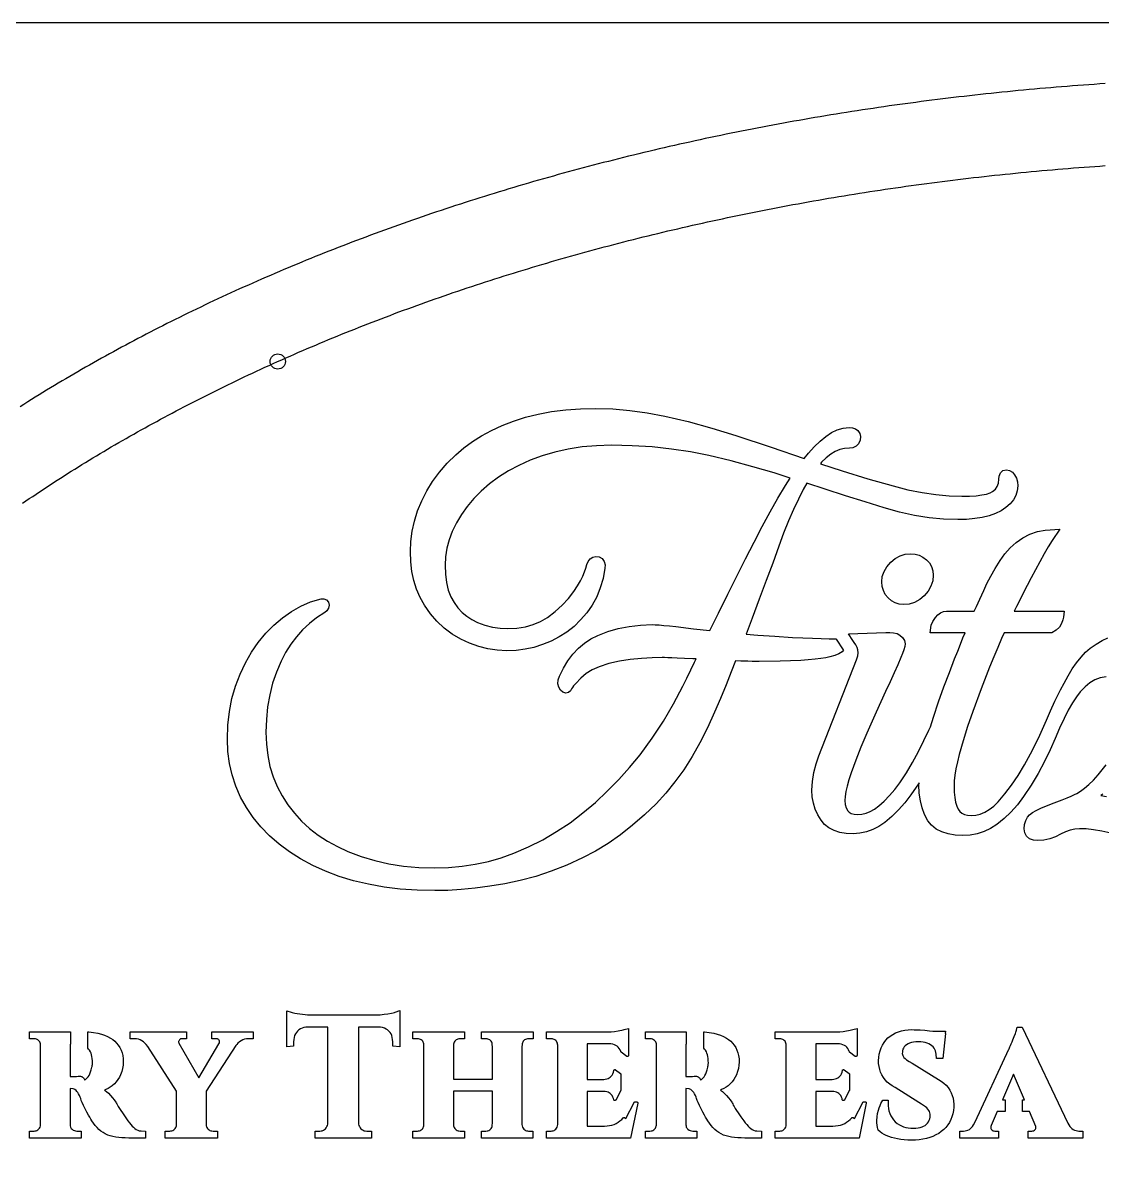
# Model space of a CAD drawing. Header units: inches. Extents: x 0 to 18, y 0 to 10.
# Drawn here: x 3.16 to 8.11, y 4.77 to 10 of the extents above; entities that cross this region are included whole.
import ezdxf

# ---------------------------------------------------------------- set-up
doc = ezdxf.new("R2010")
doc.units = ezdxf.units.IN
doc.header["$MEASUREMENT"] = 0
for name, color, linetype in [('CUT_INSIDE', 1, 'Continuous'), ('CUT_OUTSIDE', 5, 'Continuous'), ('ENGRAVE_BORDER', 3, 'Continuous'), ('REFERENCE_SHEET', 8, 'Continuous')]:
    doc.layers.add(name, color=color, linetype=linetype)

msp = doc.modelspace()

# ---------------------------------------------------------------- linework, layer by layer
at = {"layer": 'CUT_INSIDE'}
for points in [[(4.3373, 6.2364), (4.2937, 6.2744), (4.2541, 6.3152), (4.2185, 6.3588), (4.1873, 6.4047), (4.1608, 6.4525), (4.1391, 6.5021), (4.1222, 6.5534), (4.1102, 6.6066), (4.1029, 6.6614), (4.1005, 6.7179), (4.1028, 6.782), (4.1098, 6.8438), (4.1214, 6.9034), (4.1377, 6.9608), (4.1586, 7.0158), (4.1833, 7.0678), (4.2111, 7.1163), (4.2421, 7.1612), (4.2762, 7.2027), (4.3133, 7.2405), (4.3529, 7.2742), (4.3942, 7.3031), (4.4371, 7.3271), (4.4818, 7.3462), (4.5294, 7.3609), (4.5425, 7.3611), (4.5553, 7.3564), (4.564, 7.3453), (4.5662, 7.3319), (4.5638, 7.3181), (4.5564, 7.3063), (4.5465, 7.2984), (4.5094, 7.2741), (4.476, 7.2478), (4.4452, 7.2188), (4.4168, 7.1871), (4.3909, 7.1525), (4.3674, 7.1151), (4.3464, 7.0749), (4.3253, 7.0252), (4.3079, 6.9737), (4.2944, 6.9204), (4.2848, 6.8651), (4.279, 6.808), (4.277, 6.749), (4.2791, 6.6945), (4.2853, 6.6425), (4.2955, 6.5928), (4.3098, 6.5453), (4.3282, 6.5002), (4.3507, 6.4572), (4.3772, 6.4164), (4.4074, 6.3779), (4.4407, 6.3421), (4.477, 6.3089), (4.5163, 6.2784), (4.5588, 6.2504), (4.6043, 6.2252), (4.653, 6.2025), (4.7129, 6.1797), (4.7753, 6.161), (4.8403, 6.1464), (4.9078, 6.136), (4.9779, 6.1298), (5.0505, 6.1277), (5.1135, 6.1295), (5.1754, 6.1351), (5.2362, 6.1445), (5.296, 6.1576), (5.3547, 6.1744), (5.4123, 6.1949), (5.48, 6.2239), (5.5455, 6.2568), (5.6089, 6.2938), (5.6702, 6.3347), (5.7294, 6.3796), (5.7864, 6.4278), (5.8411, 6.4787), (5.8935, 6.532), (5.9435, 6.588), (5.9912, 6.6465), (6.0471, 6.7222), (6.0983, 6.7996), (6.1448, 6.8788), (6.1869, 6.9599), (6.2048, 6.9978), (6.223, 7.0347), (6.2411, 7.0708), (6.2481, 7.0849), (6.2327, 7.0855), (6.1953, 7.0873), (6.1604, 7.089), (6.1373, 7.0901), (6.1184, 7.0909), (6.1035, 7.0914), (6.0929, 7.0915), (6.046, 7.0905), (5.9972, 7.0876), (5.9465, 7.0826), (5.8962, 7.0749), (5.8485, 7.0636), (5.8032, 7.0487), (5.7723, 7.0348), (5.7445, 7.0177), (5.7196, 6.9973), (5.6969, 6.9728), (5.6869, 6.9621), (5.6809, 6.9543), (5.6774, 6.9478), (5.6731, 6.9396), (5.664, 6.9315), (5.6513, 6.9285), (5.637, 6.9325), (5.6264, 6.9423), (5.6187, 6.9555), (5.6143, 6.9718), (5.6155, 6.9892), (5.6215, 7.0055), (5.6401, 7.0428), (5.6608, 7.0766), (5.6838, 7.1069), (5.7089, 7.1338), (5.7363, 7.1571), (5.7658, 7.177), (5.7973, 7.1931), (5.8431, 7.2109), (5.8909, 7.2246), (5.9407, 7.2344), (5.9926, 7.2403), (6.0463, 7.2422), (6.0605, 7.2418), (6.0783, 7.2407), (6.1, 7.2389), (6.1257, 7.2364), (6.1553, 7.2331), (6.2363, 7.2237), (6.3105, 7.215), (6.3502, 7.295), (6.3933, 7.3817), (6.4348, 7.4648), (6.4748, 7.5444), (6.5133, 7.6205), (6.5506, 7.6925), (6.5871, 7.7597), (6.6226, 7.8219), (6.6572, 7.8793), (6.6795, 7.9139), (6.6053, 7.9376), (6.5084, 7.9658), (6.4087, 7.9922), (6.3061, 8.0168), (6.2219, 8.0339), (6.1354, 8.0471), (6.0463, 8.0566), (5.9547, 8.0623), (5.8607, 8.0642), (5.7917, 8.0623), (5.7255, 8.0565), (5.662, 8.0468), (5.6013, 8.0333), (5.5432, 8.016), (5.4881, 7.9954), (5.4364, 7.9722), (5.3881, 7.9464), (5.3433, 7.9181), (5.3018, 7.8871), (5.2638, 7.8542), (5.2296, 7.8198), (5.1992, 7.7841), (5.1726, 7.7472), (5.1497, 7.7088), (5.1309, 7.6698), (5.1162, 7.631), (5.1058, 7.5923), (5.0996, 7.5537), (5.0975, 7.5151), (5.0992, 7.473), (5.1042, 7.4347), (5.1126, 7.4004), (5.1241, 7.37), (5.1388, 7.3432), (5.1563, 7.3195), (5.1758, 7.2985), (5.1973, 7.2804), (5.2208, 7.2651), (5.2464, 7.2526), (5.2806, 7.2402), (5.3152, 7.2313), (5.3503, 7.226), (5.3859, 7.2242), (5.4273, 7.2263), (5.466, 7.2325), (5.502, 7.2428), (5.5355, 7.2571), (5.5666, 7.2757), (5.6027, 7.3027), (5.6349, 7.3315), (5.6632, 7.3619), (5.6876, 7.3941), (5.7042, 7.4197), (5.718, 7.4433), (5.7288, 7.4648), (5.7368, 7.484), (5.7421, 7.5018), (5.747, 7.5177), (5.7535, 7.5318), (5.7622, 7.5434), (5.774, 7.5517), (5.7878, 7.5546), (5.8043, 7.5524), (5.8182, 7.5449), (5.8274, 7.5321), (5.8309, 7.5167), (5.8301, 7.5004), (5.8216, 7.4544), (5.8091, 7.4112), (5.7924, 7.3703), (5.7717, 7.3321), (5.7469, 7.2964), (5.7189, 7.2638), (5.6886, 7.2345), (5.6559, 7.2085), (5.6209, 7.1858), (5.5835, 7.1665), (5.5447, 7.1507), (5.5049, 7.1383), (5.4644, 7.1295), (5.423, 7.1242), (5.3807, 7.1225), (5.3372, 7.1246), (5.2942, 7.131), (5.2519, 7.1418), (5.2103, 7.1567), (5.1694, 7.176), (5.1302, 7.1993), (5.094, 7.2265), (5.0607, 7.2576), (5.0305, 7.2925), (5.0034, 7.3312), (4.9837, 7.3665), (4.9675, 7.4041), (4.955, 7.444), (4.9461, 7.4862), (4.9408, 7.5305), (4.939, 7.5772), (4.9411, 7.6239), (4.9473, 7.6705), (4.9577, 7.717), (4.9722, 7.7633), (4.9908, 7.8094), (5.0136, 7.8548), (5.0406, 7.8987), (5.0718, 7.941), (5.1072, 7.9818), (5.1467, 8.021), (5.1831, 8.0522), (5.2227, 8.0811), (5.2653, 8.1079), (5.311, 8.1325), (5.3597, 8.1549), (5.4115, 8.1753), (5.4665, 8.1929), (5.5247, 8.2074), (5.586, 8.2186), (5.6504, 8.2266), (5.7178, 8.2314), (5.7884, 8.2329), (5.8659, 8.2307), (5.9443, 8.2241), (6.0237, 8.2131), (6.1039, 8.1978), (6.2116, 8.1724), (6.32, 8.143), (6.4292, 8.1096), (6.5924, 8.0557), (6.7428, 8.0035), (6.7628, 8.028), (6.7895, 8.0575), (6.8158, 8.083), (6.8418, 8.1046), (6.8679, 8.1221), (6.8947, 8.1349), (6.9219, 8.1427), (6.9493, 8.1453), (6.9648, 8.144), (6.9787, 8.1396), (6.9896, 8.1313), (6.9985, 8.118), (7.0018, 8.1039), (6.999, 8.0876), (6.9912, 8.0712), (6.9807, 8.0598), (6.9661, 8.0531), (6.951, 8.0514), (6.9278, 8.0495), (6.9066, 8.0443), (6.8855, 8.0354), (6.8645, 8.0229), (6.8436, 8.0065), (6.8227, 7.9862), (6.8171, 7.9797), (6.9165, 7.9474), (7.0354, 7.9109), (7.1509, 7.8776), (7.218, 7.8606), (7.2829, 7.8474), (7.3457, 7.838), (7.4066, 7.8323), (7.4655, 7.8305), (7.5004, 7.8311), (7.5309, 7.8331), (7.5569, 7.8364), (7.5782, 7.8408), (7.5945, 7.8463), (7.606, 7.8523), (7.6189, 7.8633), (7.6278, 7.8759), (7.6332, 7.8903), (7.6352, 7.9089), (7.6365, 7.9234), (7.642, 7.9378), (7.6535, 7.9486), (7.6692, 7.9521), (7.6841, 7.9488), (7.6967, 7.9403), (7.707, 7.928), (7.7151, 7.9132), (7.7198, 7.8967), (7.7214, 7.8789), (7.7192, 7.8558), (7.7126, 7.834), (7.7016, 7.8138), (7.6864, 7.7955), (7.6675, 7.7791), (7.6448, 7.7644), (7.6189, 7.7517), (7.5901, 7.7415), (7.5586, 7.7336), (7.5243, 7.7281), (7.4872, 7.7247), (7.4473, 7.7236), (7.3818, 7.7258), (7.3153, 7.7322), (7.2478, 7.743), (7.1793, 7.758), (7.11, 7.7772), (7.022, 7.8044), (6.9316, 7.8331), (6.8386, 7.8632), (6.7556, 7.8906), (6.7391, 7.8616), (6.7163, 7.8176), (6.6937, 7.7695), (6.6712, 7.7174), (6.6488, 7.6614), (6.6264, 7.6013), (6.5987, 7.5246), (6.569, 7.4439), (6.5375, 7.3595), (6.5042, 7.2713), (6.4766, 7.1991), (6.5307, 7.1944), (6.6087, 7.1889), (6.6897, 7.1841), (6.7372, 7.1818), (6.781, 7.18), (6.8211, 7.1787), (6.8575, 7.178), (6.8892, 7.1777), (6.8897, 7.1764), (6.8922, 7.1711), (6.8952, 7.1661), (6.9154, 7.1358), (6.9214, 7.1267), (6.9228, 7.1247), (6.9166, 7.118), (6.9017, 7.109), (6.8832, 7.1014), (6.8605, 7.0946), (6.8419, 7.0905), (6.8193, 7.0868), (6.7927, 7.0837), (6.762, 7.081), (6.7271, 7.0787), (6.6335, 7.0748), (6.5366, 7.0735), (6.5214, 7.0736), (6.504, 7.0741), (6.4845, 7.0748), (6.4524, 7.0757), (6.4288, 7.076), (6.4092, 7.0265), (6.385, 6.9661), (6.3594, 6.9043), (6.3319, 6.8405), (6.2998, 6.7691), (6.2656, 6.7013), (6.2293, 6.6375), (6.1911, 6.5777), (6.1508, 6.5217), (6.1086, 6.4697), (6.0643, 6.4217), (6.0111, 6.3702), (5.9567, 6.3228), (5.9011, 6.2794), (5.8443, 6.24), (5.7863, 6.2047), (5.7271, 6.1734), (5.6557, 6.1407), (5.5845, 6.1125), (5.5135, 6.0887), (5.4426, 6.0694), (5.3721, 6.0546), (5.303, 6.0434), (5.2364, 6.0347), (5.1721, 6.0284), (5.1101, 6.0247), (5.0505, 6.0234), (4.9702, 6.0252), (4.8928, 6.0306), (4.8184, 6.0397), (4.7469, 6.0524), (4.6784, 6.0687), (4.6128, 6.0887), (4.5503, 6.1124), (4.4912, 6.1392), (4.436, 6.1688), (4.3847, 6.2012)], [(7.1089, 7.4861), (7.1218, 7.5079), (7.1395, 7.528), (7.1601, 7.545), (7.1823, 7.5573), (7.2059, 7.5649), (7.2305, 7.5674), (7.2508, 7.5657), (7.2698, 7.5605), (7.2874, 7.5519), (7.3033, 7.54), (7.3168, 7.5251), (7.3266, 7.5081), (7.3325, 7.4891), (7.3344, 7.4687), (7.3318, 7.4429), (7.324, 7.4185), (7.3112, 7.3957), (7.2935, 7.3748), (7.2724, 7.3571), (7.2491, 7.3443), (7.2239, 7.3365), (7.197, 7.334), (7.1776, 7.3359), (7.1593, 7.3418), (7.1425, 7.3515), (7.1274, 7.3648), (7.1148, 7.3807), (7.1057, 7.3983), (7.1002, 7.4174), (7.0984, 7.4379), (7.101, 7.4626)], [(4.5234, 4.9217), (4.5299, 4.9222), (4.5353, 4.9235), (4.5403, 4.9255), (4.5451, 4.9285), (4.5497, 4.9325), (4.5537, 4.9371), (4.5568, 4.942), (4.5591, 4.9471), (4.5605, 4.9527), (4.5612, 4.9589), (4.5612, 5.3981), (4.4703, 5.3981), (4.46, 5.3973), (4.4508, 5.3956), (4.4424, 5.393), (4.4348, 5.3895), (4.428, 5.385), (4.4218, 5.3796), (4.4164, 5.3734), (4.4121, 5.3666), (4.4086, 5.359), (4.4061, 5.3505), (4.4046, 5.3411), (4.404, 5.3304), (4.404, 5.3113), (4.3723, 5.3082), (4.3723, 5.4733), (4.3924, 5.4662), (4.3971, 5.4649), (4.4031, 5.4634), (4.4101, 5.462), (4.4207, 5.46), (4.4322, 5.4583), (4.4443, 5.4567), (4.4564, 5.4555), (4.4678, 5.4547), (4.4785, 5.4545), (4.7835, 5.4545), (4.8004, 5.455), (4.8182, 5.4567), (4.8359, 5.4592), (4.8524, 5.462), (4.8595, 5.4634), (4.8654, 5.4649), (4.8699, 5.4662), (4.8898, 5.4738), (4.8898, 5.3082), (4.8581, 5.3113), (4.8581, 5.3304), (4.8575, 5.3411), (4.856, 5.3505), (4.8535, 5.359), (4.8501, 5.3666), (4.8457, 5.3734), (4.8403, 5.3796), (4.8342, 5.385), (4.8273, 5.3894), (4.8196, 5.393), (4.8111, 5.3956), (4.8016, 5.3973), (4.791, 5.3981), (4.7009, 5.3981), (4.7009, 4.9589), (4.7016, 4.9527), (4.703, 4.9471), (4.7053, 4.942), (4.7084, 4.9371), (4.7124, 4.9325), (4.717, 4.9285), (4.7218, 4.9255), (4.7268, 4.9235), (4.7322, 4.9222), (4.7387, 4.9217), (4.7602, 4.9217), (4.7602, 4.89), (4.5019, 4.89), (4.5019, 4.9217)], [(5.5935, 4.9231), (5.5975, 4.9247), (5.6012, 4.9271), (5.6048, 4.9301), (5.6087, 4.9348), (5.6115, 4.9397), (5.6132, 4.9451), (5.6141, 4.9514), (5.6141, 5.3154), (5.6135, 5.3207), (5.6123, 5.3253), (5.6105, 5.3294), (5.6081, 5.3332), (5.605, 5.3367), (5.6014, 5.3397), (5.5976, 5.3419), (5.5936, 5.3435), (5.5893, 5.3445), (5.584, 5.3449), (5.5835, 5.3449), (5.5817, 5.3449), (5.579, 5.3449), (5.5765, 5.3449), (5.5749, 5.3449), (5.5624, 5.3449), (5.5624, 5.3766), (5.8448, 5.3766), (5.8595, 5.3771), (5.8745, 5.3784), (5.8901, 5.3807), (5.8991, 5.3823), (5.9069, 5.3838), (5.9134, 5.3852), (5.9185, 5.3865), (5.938, 5.3922), (5.938, 5.2682), (5.938, 5.2678), (5.9379, 5.2673), (5.9378, 5.2668), (5.9376, 5.2664), (5.9374, 5.2659), (5.9372, 5.2655), (5.9369, 5.2651), (5.9366, 5.2647), (5.9362, 5.2644), (5.9358, 5.2641), (5.9354, 5.2639), (5.935, 5.2637), (5.9345, 5.2635), (5.9341, 5.2634), (5.9336, 5.2633), (5.9331, 5.2632), (5.9326, 5.2632), (5.9322, 5.2633), (5.9317, 5.2634), (5.9312, 5.2636), (5.9308, 5.2637), (5.9304, 5.264), (5.93, 5.2642), (5.9043, 5.2836), (5.904, 5.2839), (5.9036, 5.2843), (5.9033, 5.2846), (5.9031, 5.285), (5.9028, 5.2854), (5.9027, 5.2859), (5.9025, 5.2863), (5.9024, 5.2869), (5.8995, 5.2938), (5.8958, 5.3), (5.8914, 5.3055), (5.8863, 5.3101), (5.8804, 5.314), (5.8737, 5.3171), (5.8661, 5.3195), (5.8575, 5.3211), (5.8477, 5.3218), (5.7491, 5.3218), (5.7491, 5.1584), (5.8245, 5.1584), (5.832, 5.159), (5.8386, 5.1604), (5.8445, 5.1624), (5.8498, 5.1651), (5.8545, 5.1685), (5.8589, 5.1726), (5.8634, 5.1785), (5.867, 5.1847), (5.8695, 5.1916), (5.871, 5.1991), (5.871, 5.1992), (5.8711, 5.1997), (5.8713, 5.2001), (5.8714, 5.2006), (5.8717, 5.201), (5.8719, 5.2015), (5.8722, 5.2018), (5.8726, 5.2022), (5.873, 5.2025), (5.8734, 5.2028), (5.8738, 5.203), (5.8743, 5.2032), (5.8748, 5.2034), (5.8752, 5.2035), (5.8757, 5.2035), (5.8762, 5.2035), (5.8767, 5.2034), (5.8772, 5.2033), (5.8777, 5.2032), (5.8781, 5.203), (5.8786, 5.2028), (5.879, 5.2025), (5.9013, 5.1856), (5.9017, 5.1853), (5.902, 5.1849), (5.9024, 5.1845), (5.9026, 5.1841), (5.9029, 5.1836), (5.903, 5.1832), (5.9032, 5.1827), (5.9033, 5.1821), (5.9033, 5.1816), (5.9033, 5.1099), (5.9033, 5.1094), (5.9032, 5.1089), (5.903, 5.1084), (5.9029, 5.1079), (5.9026, 5.1074), (5.9024, 5.1071), (5.9024, 5.1071), (5.9024, 5.1071), (5.88, 5.0641), (5.8798, 5.0636), (5.8795, 5.0632), (5.8791, 5.0629), (5.8788, 5.0625), (5.8784, 5.0622), (5.878, 5.062), (5.8775, 5.0618), (5.8771, 5.0616), (5.8766, 5.0615), (5.8761, 5.0614), (5.8756, 5.0614), (5.8751, 5.0614), (5.8746, 5.0615), (5.8742, 5.0616), (5.8737, 5.0617), (5.8732, 5.0619), (5.8728, 5.0622), (5.8724, 5.0625), (5.8721, 5.0628), (5.8717, 5.0632), (5.8714, 5.0636), (5.8712, 5.064), (5.871, 5.0644), (5.8708, 5.0649), (5.8707, 5.0654), (5.8695, 5.0711), (5.867, 5.0778), (5.8635, 5.084), (5.8589, 5.0897), (5.8546, 5.0937), (5.8499, 5.097), (5.8446, 5.0996), (5.8386, 5.1016), (5.832, 5.103), (5.8245, 5.1036), (5.7491, 5.1036), (5.7491, 4.9448), (5.8278, 4.9448), (5.84, 4.9453), (5.8513, 4.9468), (5.8619, 4.9493), (5.872, 4.9526), (5.8815, 4.957), (5.8905, 4.9623), (5.8991, 4.9684), (5.9071, 4.9754), (5.9139, 4.9825), (5.9143, 4.9828), (5.9147, 4.9831), (5.9151, 4.9834), (5.9155, 4.9836), (5.916, 4.9838), (5.9165, 4.9839), (5.9169, 4.984), (5.9174, 4.984), (5.9179, 4.984), (5.9184, 4.9839), (5.9189, 4.9838), (5.9194, 4.9836), (5.9198, 4.9834), (5.9265, 4.98), (5.9645, 5.0532), (5.9648, 5.0536), (5.9651, 5.054), (5.9654, 5.0544), (5.9657, 5.0547), (5.9661, 5.055), (5.9666, 5.0553), (5.967, 5.0555), (5.9675, 5.0556), (5.968, 5.0558), (5.9684, 5.0558), (5.9689, 5.0559), (5.9754, 5.0559), (5.9759, 5.0558), (5.9764, 5.0558), (5.9769, 5.0556), (5.9774, 5.0555), (5.9778, 5.0553), (5.9782, 5.055), (5.9786, 5.0547), (5.979, 5.0544), (5.9793, 5.054), (5.9796, 5.0536), (5.9799, 5.0532), (5.9801, 5.0528), (5.9802, 5.0523), (5.9803, 5.0518), (5.9804, 5.0513), (5.9804, 5.0508), (5.9804, 5.0503), (5.9803, 5.0499), (5.9473, 4.89), (5.5624, 4.89), (5.5624, 4.9217), (5.584, 4.9217), (5.5892, 4.9221)], [(6.6406, 4.9231), (6.6446, 4.9247), (6.6483, 4.9271), (6.6518, 4.9301), (6.6558, 4.9348), (6.6585, 4.9397), (6.6603, 4.9451), (6.6611, 4.9514), (6.6611, 5.3154), (6.6605, 5.3207), (6.6594, 5.3253), (6.6576, 5.3294), (6.6552, 5.3332), (6.652, 5.3367), (6.6485, 5.3397), (6.6447, 5.3419), (6.6407, 5.3435), (6.6363, 5.3445), (6.6311, 5.3449), (6.6306, 5.3449), (6.6288, 5.3449), (6.6261, 5.3449), (6.6235, 5.3449), (6.622, 5.3449), (6.6095, 5.3449), (6.6095, 5.3766), (6.8919, 5.3766), (6.9065, 5.3771), (6.9215, 5.3784), (6.9372, 5.3807), (6.9462, 5.3823), (6.954, 5.3838), (6.9605, 5.3852), (6.9656, 5.3865), (6.9851, 5.3922), (6.9851, 5.2682), (6.985, 5.2678), (6.985, 5.2673), (6.9848, 5.2668), (6.9847, 5.2664), (6.9845, 5.2659), (6.9842, 5.2655), (6.984, 5.2651), (6.9836, 5.2647), (6.9833, 5.2644), (6.9829, 5.2641), (6.9825, 5.2639), (6.9821, 5.2637), (6.9816, 5.2635), (6.9812, 5.2634), (6.9807, 5.2633), (6.9802, 5.2632), (6.9797, 5.2632), (6.9792, 5.2633), (6.9788, 5.2634), (6.9783, 5.2636), (6.9779, 5.2637), (6.9774, 5.264), (6.977, 5.2642), (6.9514, 5.2836), (6.951, 5.2839), (6.9507, 5.2843), (6.9504, 5.2846), (6.9502, 5.285), (6.9499, 5.2854), (6.9497, 5.2859), (6.9496, 5.2863), (6.9494, 5.2869), (6.9465, 5.2938), (6.9429, 5.3), (6.9385, 5.3055), (6.9333, 5.3101), (6.9275, 5.314), (6.9208, 5.3171), (6.9132, 5.3195), (6.9046, 5.3211), (6.8948, 5.3218), (6.7962, 5.3218), (6.7962, 5.1584), (6.8716, 5.1584), (6.879, 5.159), (6.8856, 5.1604), (6.8915, 5.1624), (6.8968, 5.1651), (6.9016, 5.1685), (6.9059, 5.1726), (6.9105, 5.1785), (6.914, 5.1847), (6.9166, 5.1916), (6.9181, 5.1991), (6.9181, 5.1992), (6.9182, 5.1997), (6.9183, 5.2001), (6.9185, 5.2006), (6.9187, 5.201), (6.919, 5.2015), (6.9193, 5.2018), (6.9197, 5.2022), (6.9201, 5.2025), (6.9205, 5.2028), (6.9209, 5.203), (6.9214, 5.2032), (6.9218, 5.2034), (6.9223, 5.2035), (6.9228, 5.2035), (6.9233, 5.2035), (6.9238, 5.2034), (6.9243, 5.2033), (6.9248, 5.2032), (6.9252, 5.203), (6.9257, 5.2028), (6.9261, 5.2025), (6.9484, 5.1856), (6.9488, 5.1853), (6.9491, 5.1849), (6.9494, 5.1845), (6.9497, 5.1841), (6.9499, 5.1836), (6.9501, 5.1832), (6.9503, 5.1827), (6.9503, 5.1821), (6.9504, 5.1816), (6.9504, 5.1099), (6.9503, 5.1094), (6.9503, 5.1089), (6.9501, 5.1084), (6.9499, 5.1079), (6.9497, 5.1074), (6.9495, 5.1071), (6.9494, 5.1071), (6.9494, 5.1071), (6.9271, 5.0641), (6.9268, 5.0636), (6.9265, 5.0632), (6.9262, 5.0629), (6.9259, 5.0625), (6.9255, 5.0622), (6.925, 5.062), (6.9246, 5.0618), (6.9241, 5.0616), (6.9237, 5.0615), (6.9232, 5.0614), (6.9227, 5.0614), (6.9222, 5.0614), (6.9217, 5.0615), (6.9212, 5.0616), (6.9208, 5.0617), (6.9203, 5.0619), (6.9199, 5.0622), (6.9195, 5.0625), (6.9191, 5.0628), (6.9188, 5.0632), (6.9185, 5.0636), (6.9183, 5.064), (6.918, 5.0644), (6.9179, 5.0649), (6.9177, 5.0654), (6.9166, 5.0711), (6.9141, 5.0778), (6.9106, 5.084), (6.906, 5.0897), (6.9017, 5.0937), (6.8969, 5.097), (6.8916, 5.0996), (6.8857, 5.1016), (6.8791, 5.103), (6.8716, 5.1036), (6.7962, 5.1036), (6.7962, 4.9448), (6.8749, 4.9448), (6.8871, 4.9453), (6.8984, 4.9468), (6.909, 4.9493), (6.9191, 4.9526), (6.9286, 4.957), (6.9376, 4.9623), (6.9462, 4.9684), (6.9542, 4.9754), (6.961, 4.9825), (6.9613, 4.9828), (6.9617, 4.9831), (6.9621, 4.9834), (6.9626, 4.9836), (6.9631, 4.9838), (6.9635, 4.9839), (6.964, 4.984), (6.9645, 4.984), (6.965, 4.984), (6.9655, 4.9839), (6.966, 4.9838), (6.9664, 4.9836), (6.9669, 4.9834), (6.9735, 4.98), (7.0116, 5.0532), (7.0118, 5.0536), (7.0121, 5.054), (7.0125, 5.0544), (7.0128, 5.0547), (7.0132, 5.055), (7.0136, 5.0553), (7.0141, 5.0555), (7.0146, 5.0556), (7.015, 5.0558), (7.0155, 5.0558), (7.016, 5.0559), (7.0225, 5.0559), (7.023, 5.0558), (7.0235, 5.0558), (7.024, 5.0556), (7.0244, 5.0555), (7.0249, 5.0553), (7.0253, 5.055), (7.0257, 5.0547), (7.0261, 5.0544), (7.0264, 5.054), (7.0267, 5.0536), (7.0269, 5.0532), (7.0271, 5.0528), (7.0273, 5.0523), (7.0274, 5.0518), (7.0275, 5.0513), (7.0275, 5.0508), (7.0275, 5.0503), (7.0274, 5.0499), (6.9944, 4.89), (6.6095, 4.89), (6.6095, 4.9217), (6.6311, 4.9217), (6.6363, 4.9221)], [(7.247, 5.3864), (7.2597, 5.3859), (7.2738, 5.3851), (7.2958, 5.3834), (7.3177, 5.3816), (7.3317, 5.3802), (7.3357, 5.3797), (7.3902, 5.3797), (7.3896, 5.3687), (7.3904, 5.3685), (7.3782, 5.2539), (7.3491, 5.2539), (7.3481, 5.2745), (7.3468, 5.2823), (7.3447, 5.2895), (7.3418, 5.2961), (7.3381, 5.3022), (7.3335, 5.3078), (7.3281, 5.313), (7.3218, 5.3176), (7.3147, 5.3216), (7.3067, 5.3249), (7.2978, 5.3275), (7.2878, 5.3294), (7.2768, 5.3306), (7.2649, 5.331), (7.2539, 5.3306), (7.2438, 5.3294), (7.2346, 5.3274), (7.2263, 5.3246), (7.2188, 5.3212), (7.2121, 5.317), (7.2064, 5.3124), (7.2018, 5.3074), (7.1982, 5.302), (7.1955, 5.2963), (7.1938, 5.2899), (7.1928, 5.2827), (7.1926, 5.2773), (7.1932, 5.2728), (7.1944, 5.2686), (7.1963, 5.2647), (7.2002, 5.259), (7.2052, 5.2537), (7.2115, 5.2486), (7.2235, 5.2406), (7.2372, 5.2322), (7.3582, 5.1575), (7.3704, 5.1506), (7.3822, 5.1419), (7.393, 5.132), (7.4025, 5.1209), (7.4109, 5.1087), (7.4169, 5.0974), (7.4216, 5.0853), (7.4251, 5.0726), (7.4273, 5.0593), (7.4282, 5.0454), (7.428, 5.0309), (7.4266, 5.0158), (7.4239, 5.0013), (7.42, 4.9874), (7.4148, 4.9742), (7.4084, 4.9616), (7.4007, 4.9497), (7.3919, 4.9387), (7.3821, 4.9286), (7.3713, 4.9194), (7.3595, 4.9111), (7.3468, 4.9038), (7.3331, 4.8975), (7.3186, 4.8921), (7.3034, 4.8877), (7.2873, 4.8843), (7.2706, 4.8819), (7.2531, 4.8805), (7.2349, 4.88), (7.218, 4.8803), (7.2018, 4.8814), (7.1861, 4.8831), (7.1709, 4.8856), (7.1566, 4.8886), (7.1432, 4.8922), (7.1308, 4.8964), (7.1193, 4.9011), (7.1088, 4.9063), (7.0995, 4.9119), (7.0913, 4.918), (7.0825, 4.9262), (7.0787, 4.9379), (7.0767, 4.9482), (7.0756, 4.9591), (7.0756, 4.9707), (7.0768, 4.9863), (7.0792, 5.0019), (7.0829, 5.0174), (7.0864, 5.0286), (7.0904, 5.039), (7.0948, 5.0485), (7.103, 5.0628), (7.1283, 5.0628), (7.1279, 5.0376), (7.1289, 5.0256), (7.1312, 5.0141), (7.1347, 5.003), (7.1395, 4.9923), (7.1454, 4.9822), (7.1523, 4.973), (7.1602, 4.9647), (7.1692, 4.9572), (7.1793, 4.9505), (7.1883, 4.9458), (7.1979, 4.9419), (7.2082, 4.9388), (7.2192, 4.9366), (7.2309, 4.9353), (7.2433, 4.9348), (7.2548, 4.9352), (7.2652, 4.9364), (7.2746, 4.9383), (7.2829, 4.9409), (7.2903, 4.9441), (7.2967, 4.948), (7.3023, 4.9525), (7.308, 4.9585), (7.3127, 4.9648), (7.3162, 4.9712), (7.3187, 4.9779), (7.3202, 4.9848), (7.3207, 4.9922), (7.3203, 4.9987), (7.319, 5.0049), (7.3169, 5.0108), (7.3139, 5.0165), (7.3099, 5.022), (7.3048, 5.0276), (7.2981, 5.0335), (7.29, 5.0395), (7.2804, 5.0456), (7.2688, 5.0521), (7.1592, 5.1215), (7.1467, 5.1287), (7.1347, 5.1371), (7.1239, 5.1464), (7.1143, 5.1565), (7.106, 5.1676), (7.0989, 5.1794), (7.0932, 5.1917), (7.0889, 5.2045), (7.0859, 5.2176), (7.0842, 5.231), (7.0839, 5.2448), (7.0849, 5.2587), (7.0871, 5.2741), (7.0907, 5.2887), (7.0955, 5.3025), (7.1015, 5.3154), (7.1089, 5.3275), (7.1174, 5.3385), (7.127, 5.3485), (7.1377, 5.3573), (7.1493, 5.365), (7.1619, 5.3717), (7.1754, 5.3771), (7.1895, 5.3813), (7.2042, 5.3843), (7.2196, 5.386), (7.2355, 5.3866)], [(7.681, 5.2967), (7.6819, 5.2992), (7.6835, 5.3032), (7.6856, 5.308), (7.6881, 5.3136), (7.6917, 5.3218), (7.6955, 5.3307), (7.6995, 5.3403), (7.7055, 5.3548), (7.711, 5.3686), (7.7132, 5.3746), (7.7149, 5.3796), (7.7159, 5.3836), (7.7181, 5.3974), (7.7421, 5.3974), (7.9509, 4.9587), (7.9555, 4.9501), (7.9601, 4.9433), (7.9648, 4.9377), (7.9697, 4.9332), (7.975, 4.9297), (7.982, 4.9262), (7.9889, 4.9237), (7.9953, 4.9222), (8.0017, 4.9217), (8.0194, 4.9217), (8.0194, 4.89), (7.7688, 4.89), (7.7688, 4.9217), (7.7863, 4.9217), (7.7907, 4.9222), (7.7944, 4.9234), (7.7982, 4.9257), (7.802, 4.9291), (7.8035, 4.931), (7.8043, 4.933), (7.8048, 4.9354), (7.8047, 4.9387), (7.804, 4.9421), (7.7748, 5.011), (7.7433, 5.011), (7.7433, 5.0651), (7.7519, 5.0651), (7.7019, 5.1832), (7.651, 5.0651), (7.6633, 5.0651), (7.6633, 5.011), (7.6278, 5.011), (7.6004, 4.9475), (7.5989, 4.9431), (7.598, 4.9387), (7.5979, 4.9354), (7.5984, 4.933), (7.5992, 4.931), (7.6007, 4.9291), (7.6045, 4.9257), (7.6083, 4.9234), (7.612, 4.9222), (7.6164, 4.9217), (7.6339, 4.9217), (7.6339, 4.89), (7.4557, 4.89), (7.4557, 4.9217), (7.4734, 4.9217), (7.4799, 4.9222), (7.4863, 4.9237), (7.4931, 4.9262), (7.5002, 4.9297), (7.5054, 4.9332), (7.5101, 4.9376), (7.5147, 4.9431), (7.5191, 4.9499), (7.5261, 4.9637)], [(3.2242, 4.9231), (3.2282, 4.9247), (3.2319, 4.9271), (3.2354, 4.9301), (3.2394, 4.9348), (3.2421, 4.9397), (3.2439, 4.9451), (3.244, 4.9456), (3.244, 5.3221), (3.243, 5.326), (3.2412, 5.33), (3.2388, 5.3336), (3.2358, 5.3369), (3.2313, 5.3405), (3.2266, 5.3429), (3.2215, 5.3443), (3.2153, 5.3449), (3.1939, 5.3449), (3.1939, 5.3766), (3.3814, 5.3766), (3.3814, 5.3205), (3.3798, 5.3205), (3.3798, 5.1723), (3.3798, 5.1723), (3.4098, 5.1723), (3.4172, 5.1728), (3.4181, 5.1729), (3.4206, 5.1732), (3.4231, 5.1733), (3.4256, 5.1731), (3.4282, 5.1727), (3.4306, 5.172), (3.433, 5.1711), (3.4352, 5.17), (3.4374, 5.1686), (3.4394, 5.167), (3.4412, 5.1652), (3.4428, 5.1633), (3.4443, 5.1612), (3.4455, 5.159), (3.4465, 5.1566), (3.4467, 5.156), (3.4507, 5.1586), (3.4566, 5.1639), (3.4624, 5.1704), (3.4665, 5.1764), (3.4703, 5.1837), (3.4737, 5.1925), (3.4768, 5.2026), (3.4795, 5.2149), (3.4804, 5.2183), (3.4812, 5.222), (3.4819, 5.2264), (3.4825, 5.2344), (3.4822, 5.2437), (3.4814, 5.2539), (3.48, 5.2631), (3.4781, 5.2714), (3.4758, 5.2785), (3.4731, 5.2848), (3.469, 5.2918), (3.4647, 5.2977), (3.4614, 5.3011), (3.4614, 5.376), (3.4651, 5.3758), (3.4865, 5.3736), (3.5076, 5.3698), (3.5231, 5.3658), (3.5379, 5.3608), (3.5519, 5.3547), (3.5652, 5.3475), (3.5753, 5.3408), (3.5846, 5.3331), (3.5931, 5.3245), (3.6008, 5.3151), (3.6075, 5.3047), (3.6133, 5.2932), (3.6178, 5.2807), (3.6209, 5.2674), (3.6228, 5.2532), (3.6234, 5.2381), (3.6227, 5.2234), (3.6204, 5.2088), (3.6166, 5.1943), (3.6113, 5.1799), (3.6058, 5.1685), (3.5992, 5.1577), (3.5916, 5.1476), (3.5829, 5.1381), (3.5731, 5.1294), (3.5639, 5.1226), (3.5539, 5.1167), (3.5431, 5.1116), (3.5378, 5.1097), (3.5465, 5.103), (3.5554, 5.0949), (3.5655, 5.0846), (3.5744, 5.0746), (3.5823, 5.0647), (3.5893, 5.0547), (3.5915, 5.0506), (3.5938, 5.0463), (3.5967, 5.041), (3.6002, 5.0349), (3.6056, 5.0257), (3.612, 5.0157), (3.6194, 5.0048), (3.6315, 4.9872), (3.6442, 4.9692), (3.6514, 4.9598), (3.6582, 4.9515), (3.6643, 4.9445), (3.6698, 4.9389), (3.6766, 4.933), (3.6832, 4.9286), (3.6897, 4.9256), (3.6967, 4.9235), (3.7048, 4.9222), (3.7259, 4.9211), (3.7259, 4.89), (3.6491, 4.89), (3.6326, 4.8903), (3.6171, 4.891), (3.6025, 4.8923), (3.5888, 4.8941), (3.5761, 4.8964), (3.5639, 4.8996), (3.5523, 4.9036), (3.5412, 4.9086), (3.5308, 4.9146), (3.5211, 4.9214), (3.512, 4.9292), (3.5033, 4.9379), (3.495, 4.9476), (3.487, 4.9582), (3.4796, 4.9694), (3.4747, 4.9768), (3.4696, 4.9852), (3.4644, 4.9945), (3.4566, 5.009), (3.4488, 5.0237), (3.4414, 5.0385), (3.435, 5.0531), (3.4313, 5.0623), (3.4284, 5.0705), (3.4266, 5.0768), (3.4233, 5.0843), (3.423, 5.085), (3.4191, 5.0924), (3.4151, 5.0987), (3.4111, 5.1038), (3.4072, 5.1077), (3.4022, 5.1117), (3.3978, 5.1142), (3.3943, 5.1155), (3.3798, 5.1173), (3.3798, 5.0916), (3.3798, 4.951), (3.3802, 4.9451), (3.3813, 4.9404), (3.3831, 4.9365), (3.3855, 4.933), (3.3889, 4.9298), (3.3941, 4.9262), (3.3994, 4.9237), (3.4047, 4.9222), (3.4107, 4.9217), (3.4299, 4.9217), (3.4299, 4.89), (3.1939, 4.89), (3.1939, 4.9217), (3.2147, 4.9217), (3.2199, 4.9221)], [(3.7357, 5.3097), (3.7286, 5.3191), (3.7228, 5.3252), (3.7163, 5.3308), (3.7089, 5.3358), (3.7012, 5.3398), (3.6932, 5.3426), (3.6848, 5.3443), (3.6754, 5.3449), (3.6545, 5.3449), (3.6545, 5.3766), (3.9129, 5.3766), (3.9129, 5.3449), (3.9004, 5.3449), (3.899, 5.3449), (3.8967, 5.3449), (3.8943, 5.3449), (3.893, 5.3449), (3.8888, 5.3445), (3.886, 5.3437), (3.8836, 5.3423), (3.8813, 5.3403), (3.8792, 5.3375), (3.8776, 5.3343), (3.8769, 5.3316), (3.8769, 5.329), (3.8775, 5.3261), (3.8785, 5.3239), (3.97, 5.1657), (4.062, 5.3218), (4.0642, 5.3266), (4.0649, 5.3296), (4.0649, 5.3322), (4.0643, 5.3347), (4.0627, 5.3376), (4.0605, 5.3404), (4.0582, 5.3424), (4.0558, 5.3437), (4.0531, 5.3445), (4.0492, 5.3449), (4.0477, 5.3449), (4.0451, 5.3449), (4.0425, 5.3449), (4.041, 5.3449), (4.0285, 5.3449), (4.0285, 5.3766), (4.2182, 5.3766), (4.2182, 5.3449), (4.1966, 5.3449), (4.1876, 5.3443), (4.1794, 5.3425), (4.1714, 5.3396), (4.1635, 5.3354), (4.1559, 5.3303), (4.1491, 5.3246), (4.1432, 5.3186), (4.1391, 5.3134), (4.0031, 5.1046), (4.0031, 4.9513), (4.0037, 4.9463), (4.0049, 4.942), (4.0068, 4.938), (4.0094, 4.9341), (4.0129, 4.9304), (4.0168, 4.9272), (4.0208, 4.9248), (4.025, 4.9231), (4.0295, 4.9221), (4.0347, 4.9217), (4.0555, 4.9217), (4.0555, 4.89), (3.8157, 4.89), (3.8157, 4.9217), (3.8365, 4.9217), (3.8421, 4.9221), (3.8467, 4.9231), (3.8509, 4.9248), (3.8549, 4.9272), (3.8586, 4.9303), (3.8619, 4.934), (3.8645, 4.9378), (3.8663, 4.9419), (3.8675, 4.9463), (3.8681, 4.9513), (3.8681, 5.1041)], [(4.9708, 4.9217), (4.9761, 4.9221), (4.9805, 4.9231), (4.9845, 4.9248), (4.9884, 4.9271), (4.9922, 4.9303), (4.9954, 4.9339), (4.9978, 4.9377), (4.9995, 4.9416), (5.0005, 4.9458), (5.0009, 4.951), (5.0009, 5.3156), (5.0005, 5.3211), (4.9995, 5.3255), (4.9978, 5.3295), (4.9955, 5.3331), (4.9923, 5.3366), (4.9886, 5.3396), (4.9847, 5.3419), (4.9806, 5.3435), (4.9761, 5.3445), (4.9708, 5.3449), (4.9704, 5.3449), (4.9687, 5.3449), (4.9662, 5.3449), (4.9639, 5.3449), (4.9625, 5.3449), (4.95, 5.3449), (4.95, 5.3766), (5.1868, 5.3766), (5.1868, 5.3449), (5.1743, 5.3449), (5.1729, 5.3449), (5.1706, 5.3449), (5.1682, 5.3449), (5.1668, 5.3449), (5.1667, 5.3449), (5.1615, 5.3445), (5.157, 5.3435), (5.1529, 5.3419), (5.149, 5.3396), (5.1453, 5.3366), (5.142, 5.333), (5.1396, 5.3293), (5.1377, 5.3252), (5.1365, 5.3206), (5.1359, 5.3154), (5.1359, 5.1599), (5.3155, 5.1599), (5.3155, 5.3049), (5.3143, 5.3211), (5.3133, 5.3255), (5.3116, 5.3295), (5.3092, 5.3331), (5.3061, 5.3366), (5.3024, 5.3396), (5.2985, 5.3419), (5.2944, 5.3435), (5.2899, 5.3445), (5.2846, 5.3449), (5.2846, 5.3449), (5.2832, 5.3449), (5.2808, 5.3449), (5.2785, 5.3449), (5.277, 5.3449), (5.2646, 5.3449), (5.2646, 5.3766), (5.5014, 5.3766), (5.5014, 5.3449), (5.4889, 5.3449), (5.4873, 5.3449), (5.4847, 5.3449), (5.4822, 5.3449), (5.4806, 5.3449), (5.4805, 5.3449), (5.4749, 5.3445), (5.4703, 5.3435), (5.4662, 5.3419), (5.4624, 5.3396), (5.4588, 5.3367), (5.4558, 5.3333), (5.4535, 5.3296), (5.4519, 5.3256), (5.4509, 5.3211), (5.4497, 5.3046), (5.4497, 4.9514), (5.4505, 4.9451), (5.4523, 4.9397), (5.4551, 4.9348), (5.459, 4.9301), (5.4625, 4.9271), (5.4663, 4.9248), (5.4704, 4.9231), (5.475, 4.9221), (5.4805, 4.9217), (5.5006, 4.9217), (5.5006, 4.89), (5.2646, 4.89), (5.2646, 4.9217), (5.2846, 4.9217), (5.2899, 4.9221), (5.2943, 4.9231), (5.2983, 4.9248), (5.3022, 4.9271), (5.306, 4.9303), (5.3092, 4.9339), (5.3116, 4.9377), (5.3133, 4.9416), (5.3143, 4.9458), (5.3155, 4.9613), (5.3155, 5.1051), (5.1359, 5.1051), (5.1359, 4.9513), (5.1365, 4.9463), (5.1377, 4.9419), (5.1395, 4.9378), (5.1421, 4.934), (5.1454, 4.9303), (5.1492, 4.9271), (5.1531, 4.9248), (5.1571, 4.9231), (5.1615, 4.9221), (5.1668, 4.9217), (5.1868, 4.9217), (5.1868, 4.89), (4.95, 4.89), (4.95, 4.9217)], [(6.0459, 4.9231), (6.0499, 4.9247), (6.0536, 4.9271), (6.0572, 4.9301), (6.0611, 4.9348), (6.0638, 4.9397), (6.0656, 4.9451), (6.0657, 4.9456), (6.0657, 5.3221), (6.0647, 5.326), (6.0629, 5.33), (6.0605, 5.3336), (6.0575, 5.3369), (6.053, 5.3405), (6.0483, 5.3429), (6.0432, 5.3443), (6.037, 5.3449), (6.0156, 5.3449), (6.0156, 5.3766), (6.2031, 5.3766), (6.2031, 5.3205), (6.2015, 5.3205), (6.2015, 5.1723), (6.2015, 5.1723), (6.2315, 5.1723), (6.2389, 5.1728), (6.2398, 5.1729), (6.2423, 5.1732), (6.2448, 5.1733), (6.2474, 5.1731), (6.2499, 5.1727), (6.2523, 5.172), (6.2547, 5.1711), (6.2569, 5.17), (6.2591, 5.1686), (6.2611, 5.167), (6.2629, 5.1652), (6.2645, 5.1633), (6.266, 5.1612), (6.2672, 5.159), (6.2682, 5.1566), (6.2684, 5.156), (6.2724, 5.1586), (6.2783, 5.1639), (6.2841, 5.1704), (6.2882, 5.1764), (6.292, 5.1837), (6.2954, 5.1925), (6.2985, 5.2026), (6.3012, 5.2149), (6.3021, 5.2183), (6.3029, 5.222), (6.3036, 5.2264), (6.3042, 5.2344), (6.3039, 5.2437), (6.3031, 5.2539), (6.3017, 5.2631), (6.2998, 5.2714), (6.2975, 5.2785), (6.2948, 5.2848), (6.2908, 5.2918), (6.2864, 5.2977), (6.2831, 5.3011), (6.2831, 5.376), (6.2868, 5.3758), (6.3082, 5.3736), (6.3293, 5.3698), (6.3448, 5.3658), (6.3596, 5.3608), (6.3736, 5.3547), (6.3869, 5.3475), (6.397, 5.3408), (6.4064, 5.3331), (6.4148, 5.3245), (6.4225, 5.3151), (6.4293, 5.3047), (6.435, 5.2932), (6.4395, 5.2807), (6.4426, 5.2674), (6.4445, 5.2532), (6.4451, 5.2381), (6.4444, 5.2234), (6.4421, 5.2088), (6.4383, 5.1943), (6.433, 5.1799), (6.4275, 5.1685), (6.4209, 5.1577), (6.4133, 5.1476), (6.4046, 5.1381), (6.3948, 5.1294), (6.3856, 5.1226), (6.3756, 5.1167), (6.3648, 5.1116), (6.3595, 5.1097), (6.3682, 5.103), (6.3771, 5.0949), (6.3872, 5.0846), (6.3961, 5.0746), (6.404, 5.0647), (6.411, 5.0547), (6.4132, 5.0506), (6.4155, 5.0463), (6.4184, 5.041), (6.4219, 5.0349), (6.4273, 5.0257), (6.4337, 5.0157), (6.4411, 5.0048), (6.4533, 4.9872), (6.4659, 4.9692), (6.4731, 4.9598), (6.4799, 4.9515), (6.486, 4.9445), (6.4915, 4.9389), (6.4983, 4.933), (6.5049, 4.9286), (6.5114, 4.9256), (6.5185, 4.9235), (6.5265, 4.9222), (6.5476, 4.9211), (6.5476, 4.89), (6.4708, 4.89), (6.4544, 4.8903), (6.4388, 4.891), (6.4242, 4.8923), (6.4105, 4.8941), (6.3978, 4.8964), (6.3856, 4.8996), (6.374, 4.9036), (6.3629, 4.9086), (6.3526, 4.9146), (6.3429, 4.9214), (6.3337, 4.9292), (6.325, 4.9379), (6.3167, 4.9476), (6.3087, 4.9582), (6.3013, 4.9694), (6.2964, 4.9768), (6.2913, 4.9852), (6.2861, 4.9945), (6.2783, 5.009), (6.2705, 5.0237), (6.2631, 5.0385), (6.2567, 5.0531), (6.253, 5.0623), (6.2501, 5.0705), (6.2483, 5.0768), (6.245, 5.0843), (6.2447, 5.085), (6.2408, 5.0924), (6.2368, 5.0987), (6.2329, 5.1038), (6.2289, 5.1077), (6.2239, 5.1117), (6.2195, 5.1142), (6.216, 5.1155), (6.2015, 5.1173), (6.2015, 5.0916), (6.2015, 4.951), (6.2019, 4.9451), (6.203, 4.9404), (6.2048, 4.9365), (6.2072, 4.933), (6.2106, 4.9298), (6.2158, 4.9262), (6.2211, 4.9237), (6.2264, 4.9222), (6.2324, 4.9217), (6.2516, 4.9217), (6.2516, 4.89), (6.0156, 4.89), (6.0156, 4.9217), (6.0364, 4.9217), (6.0416, 4.9221)]]:
    msp.add_lwpolyline(points, close=True, dxfattribs=at)
for points in [[(8.1261, 7.0038), (8.0994, 6.998), (8.0751, 6.9892), (8.0521, 6.9759), (8.0296, 6.9578), (8.0078, 6.9347), (7.9904, 6.9117), (7.9721, 6.8834), (7.9532, 6.8501), (7.9336, 6.8117), (7.9135, 6.7682), (7.8931, 6.7204), (7.8697, 6.6693), (7.8434, 6.6152), (7.8143, 6.5603), (7.7825, 6.5068), (7.7481, 6.4546), (7.7202, 6.4174), (7.6904, 6.3837), (7.659, 6.3536), (7.6256, 6.327), (7.5972, 6.3088), (7.5674, 6.2946), (7.5363, 6.2844), (7.504, 6.2783), (7.4706, 6.2762), (7.4346, 6.278), (7.4023, 6.2834), (7.3734, 6.2926), (7.3482, 6.3058), (7.3269, 6.323), (7.3101, 6.344), (7.295, 6.3718), (7.2834, 6.4022), (7.2752, 6.4352), (7.2704, 6.4708), (7.2688, 6.509), (7.2691, 6.5174), (7.2664, 6.513), (7.232, 6.4622), (7.2043, 6.4262), (7.1751, 6.3931), (7.1446, 6.3632), (7.1126, 6.3363), (7.0855, 6.3176), (7.0573, 6.303), (7.0282, 6.2924), (6.9982, 6.2861), (6.9676, 6.284), (6.9354, 6.2856), (6.9063, 6.2906), (6.88, 6.299), (6.8567, 6.3111), (6.8366, 6.3269), (6.8203, 6.3461), (6.8052, 6.3709), (6.7935, 6.3969), (6.7852, 6.4244), (6.7802, 6.4531), (6.7786, 6.4832), (6.7809, 6.524), (6.788, 6.5652), (6.7983, 6.6048), (6.8105, 6.6409), (6.9833, 7.0818), (6.9885, 7.0992), (6.9901, 7.1129), (6.9889, 7.1263), (6.9855, 7.1382), (6.9795, 7.1497), (6.9722, 7.1606), (6.9662, 7.1696), (6.946, 7.1999), (7.1166, 7.2061), (7.1356, 7.2065), (7.153, 7.205), (7.1684, 7.2011), (7.1816, 7.1944), (7.1942, 7.1834), (7.2026, 7.1698), (7.2055, 7.1545), (7.2039, 7.1416), (7.2001, 7.1273), (7.1941, 7.1105), (7.186, 7.091), (7.1719, 7.0579), (7.1555, 7.021), (7.1369, 6.9802), (7.1161, 6.9357), (7.0726, 6.8417), (7.0299, 6.7451), (7.003, 6.6815), (6.9791, 6.6208), (6.9581, 6.5631), (6.9476, 6.5311), (6.9395, 6.5025), (6.9337, 6.4771), (6.9304, 6.4552), (6.9293, 6.437), (6.9309, 6.4185), (6.9356, 6.4029), (6.943, 6.3896), (6.9498, 6.3827), (6.959, 6.3775), (6.9717, 6.3741), (6.9881, 6.3728), (7.0072, 6.3743), (7.0264, 6.3789), (7.0457, 6.3866), (7.0653, 6.3975), (7.0852, 6.4119), (7.1102, 6.4338), (7.1346, 6.4588), (7.1583, 6.4869), (7.1814, 6.5181), (7.2112, 6.5634), (7.2396, 6.6109), (7.2667, 6.6609), (7.2919, 6.7109), (7.3145, 6.7587), (7.3214, 6.7743), (7.3349, 6.8182), (7.3587, 6.8884), (7.3836, 6.9575), (7.4081, 7.0235), (7.4324, 7.0863), (7.4463, 7.1213), (7.4589, 7.1529), (7.4703, 7.1811), (7.4801, 7.2051), (7.3205, 7.2051), (7.3254, 7.2393), (7.3328, 7.2573), (7.3443, 7.2748), (7.3553, 7.2869), (7.3675, 7.2962), (7.3811, 7.3022), (7.3946, 7.3041), (7.5224, 7.3041), (7.5325, 7.3248), (7.5483, 7.359), (7.5656, 7.398), (7.5806, 7.4301), (7.598, 7.4641), (7.6179, 7.4995), (7.6403, 7.5368), (7.6619, 7.5674), (7.6867, 7.595), (7.7143, 7.6191), (7.7449, 7.6399), (7.7776, 7.6567), (7.8117, 7.6687), (7.8469, 7.6759), (7.9145, 7.6803), (7.8796, 7.6275), (7.8616, 7.5985), (7.8425, 7.5662), (7.8225, 7.5307), (7.783, 7.4574), (7.7467, 7.3867), (7.7304, 7.354), (7.7161, 7.3255), (7.7054, 7.3041), (7.9349, 7.3041), (7.9316, 7.2768), (7.9282, 7.2639), (7.9225, 7.2479), (7.9128, 7.2307), (7.8979, 7.2163), (7.8771, 7.2051), (7.659, 7.2051), (7.6472, 7.1781), (7.6301, 7.1381), (7.6118, 7.0945), (7.5925, 7.0474), (7.5532, 6.9477), (7.5153, 6.8442), (7.4919, 6.7756), (7.4714, 6.7102), (7.4538, 6.648), (7.4451, 6.6133), (7.4383, 6.5815), (7.4336, 6.5526), (7.4307, 6.5267), (7.4298, 6.5037), (7.4306, 6.4754), (7.433, 6.4505), (7.4368, 6.429), (7.442, 6.4111), (7.4484, 6.397), (7.4559, 6.3864), (7.4652, 6.3785), (7.4769, 6.3727), (7.4915, 6.3689), (7.5092, 6.3676), (7.5297, 6.3693), (7.55, 6.3744), (7.5704, 6.383), (7.5908, 6.3952), (7.6113, 6.4112), (7.6318, 6.431), (7.6629, 6.4665), (7.6933, 6.5064), (7.723, 6.5507), (7.752, 6.5994), (7.7889, 6.6677), (7.8226, 6.736), (7.8533, 6.8044), (7.872, 6.8467), (7.8921, 6.8911), (7.9036, 6.9155), (7.9175, 6.943), (7.9336, 6.9735), (7.952, 7.0071), (7.9712, 7.0392), (7.991, 7.068), (8.0114, 7.0934), (8.0324, 7.1156), (8.054, 7.1343), (8.0809, 7.1535), (8.1075, 7.1691), (8.134, 7.1814)], [(8.1484, 6.2869), (8.1066, 6.2959), (8.0688, 6.3022), (8.0348, 6.306), (8.0048, 6.3072), (7.9826, 6.3056), (7.961, 6.301), (7.9397, 6.2933), (7.9178, 6.2819), (7.8938, 6.2696), (7.868, 6.2604), (7.8412, 6.2548), (7.8135, 6.253), (7.7935, 6.2548), (7.7759, 6.2611), (7.7619, 6.2728), (7.7536, 6.289), (7.7512, 6.3074), (7.7529, 6.3271), (7.7581, 6.3449), (7.7668, 6.3605), (7.7751, 6.3711), (7.7888, 6.3815), (7.8063, 6.3913), (7.828, 6.4011), (7.8758, 6.4206), (7.9252, 6.44), (7.9482, 6.4491), (7.9669, 6.4569), (7.9814, 6.4635), (7.9917, 6.4688), (8.0096, 6.4792), (8.028, 6.4927), (8.0475, 6.5097), (8.0679, 6.5302), (8.0892, 6.5542), (8.1262, 6.5996)], [(8.1112, 6.4656), (8.102, 6.4591), (8.1278, 6.4548)]]:
    msp.add_lwpolyline(points, dxfattribs=at)
msp.add_circle((4.3314, 8.448), 0.035, dxfattribs=at)
at = {"layer": 'CUT_OUTSIDE'}
msp.add_lwpolyline([(8.1221, 9.7213), (8.0971, 9.7197), (8.0722, 9.7179), (8.0472, 9.7162), (8.0223, 9.7144), (7.9973, 9.7125), (7.9724, 9.7107), (7.9475, 9.7087), (7.9226, 9.7067), (7.8977, 9.7047), (7.8728, 9.7026), (7.8479, 9.7005), (7.823, 9.6983), (7.7982, 9.6961), (7.7734, 9.6938), (7.7485, 9.6915), (7.7237, 9.6892), (7.6989, 9.6868), (7.6741, 9.6843), (7.6493, 9.6818), (7.6246, 9.6793), (7.5998, 9.6767), (7.5751, 9.674), (7.5504, 9.6714), (7.5256, 9.6686), (7.5009, 9.6659), (7.4763, 9.663), (7.4516, 9.6602), (7.427, 9.6573), (7.4023, 9.6543), (7.3777, 9.6513), (7.3531, 9.6483), (7.3285, 9.6452), (7.3039, 9.642), (7.2794, 9.6388), (7.2549, 9.6356), (7.2303, 9.6323), (7.2058, 9.629), (7.1814, 9.6256), (7.1569, 9.6222), (7.1324, 9.6188), (7.108, 9.6153), (7.0836, 9.6117), (7.0592, 9.6081), (7.0348, 9.6045), (7.0105, 9.6008), (6.9861, 9.597), (6.9618, 9.5933), (6.9375, 9.5894), (6.9133, 9.5856), (6.889, 9.5816), (6.8648, 9.5777), (6.8406, 9.5737), (6.8164, 9.5696), (6.7922, 9.5655), (6.7681, 9.5614), (6.7439, 9.5572), (6.7198, 9.553), (6.6958, 9.5487), (6.6717, 9.5444), (6.6477, 9.54), (6.6237, 9.5356), (6.5997, 9.5312), (6.5757, 9.5267), (6.5518, 9.5221), (6.5279, 9.5175), (6.504, 9.5129), (6.4801, 9.5082), (6.4563, 9.5035), (6.4325, 9.4987), (6.4087, 9.4939), (6.3849, 9.489), (6.3612, 9.4841), (6.3374, 9.4792), (6.3138, 9.4742), (6.2901, 9.4692), (6.2665, 9.4641), (6.2429, 9.459), (6.2193, 9.4538), (6.1957, 9.4486), (6.1722, 9.4434), (6.1487, 9.4381), (6.1252, 9.4327), (6.1018, 9.4273), (6.0784, 9.4219), (6.055, 9.4164), (6.0317, 9.4109), (6.0083, 9.4054), (5.985, 9.3998), (5.9618, 9.3941), (5.9385, 9.3884), (5.9153, 9.3827), (5.8922, 9.3769), (5.869, 9.3711), (5.8459, 9.3652), (5.8228, 9.3593), (5.7998, 9.3534), (5.7767, 9.3474), (5.7538, 9.3414), (5.7308, 9.3353), (5.7079, 9.3292), (5.685, 9.323), (5.6621, 9.3168), (5.6393, 9.3106), (5.6165, 9.3043), (5.5938, 9.2979), (5.571, 9.2916), (5.5484, 9.2851), (5.5257, 9.2787), (5.5031, 9.2722), (5.4805, 9.2656), (5.4579, 9.259), (5.4354, 9.2524), (5.4129, 9.2457), (5.3905, 9.239), (5.3681, 9.2323), (5.3457, 9.2255), (5.3234, 9.2186), (5.3011, 9.2118), (5.2788, 9.2048), (5.2566, 9.1979), (5.2344, 9.1909), (5.2122, 9.1838), (5.1901, 9.1768), (5.168, 9.1696), (5.146, 9.1625), (5.124, 9.1552), (5.102, 9.148), (5.0801, 9.1407), (5.0582, 9.1334), (5.0363, 9.126), (5.0145, 9.1186), (4.9927, 9.1111), (4.971, 9.1036), (4.9493, 9.0961), (4.9277, 9.0885), (4.9061, 9.0809), (4.8845, 9.0733), (4.863, 9.0656), (4.8415, 9.0578), (4.82, 9.05), (4.7986, 9.0422), (4.7772, 9.0344), (4.7559, 9.0265), (4.7346, 9.0185), (4.7134, 9.0106), (4.6922, 9.0025), (4.671, 8.9945), (4.6499, 8.9864), (4.6288, 8.9783), (4.6078, 8.9701), (4.5868, 8.9619), (4.5659, 8.9536), (4.545, 8.9453), (4.5241, 8.937), (4.5033, 8.9286), (4.4826, 8.9202), (4.4618, 8.9118), (4.4412, 8.9033), (4.4205, 8.8948), (4.4, 8.8862), (4.3794, 8.8776), (4.3589, 8.869), (4.3385, 8.8603), (4.3181, 8.8516), (4.2977, 8.8428), (4.2774, 8.834), (4.2571, 8.8252), (4.2369, 8.8163), (4.2168, 8.8074), (4.1966, 8.7985), (4.1766, 8.7895), (4.1565, 8.7805), (4.1366, 8.7715), (4.1166, 8.7624), (4.0967, 8.7532), (4.0769, 8.7441), (4.0571, 8.7349), (4.0374, 8.7256), (4.0177, 8.7164), (3.9981, 8.707), (3.9785, 8.6977), (3.9589, 8.6883), (3.9394, 8.6789), (3.92, 8.6694), (3.9006, 8.6599), (3.8813, 8.6504), (3.862, 8.6408), (3.8427, 8.6312), (3.8236, 8.6216), (3.8044, 8.6119), (3.7853, 8.6022), (3.7663, 8.5925), (3.7473, 8.5827), (3.7284, 8.5729), (3.7095, 8.563), (3.6907, 8.5531), (3.6719, 8.5432), (3.6532, 8.5333), (3.6345, 8.5233), (3.6159, 8.5132), (3.5973, 8.5032), (3.5788, 8.4931), (3.5604, 8.483), (3.542, 8.4728), (3.5236, 8.4626), (3.5053, 8.4524), (3.4871, 8.4421), (3.4689, 8.4318), (3.4508, 8.4215), (3.4327, 8.4111), (3.4147, 8.4007), (3.3967, 8.3903), (3.3788, 8.3798), (3.3609, 8.3693), (3.3431, 8.3588), (3.3254, 8.3482), (3.3077, 8.3376), (3.2901, 8.327), (3.2725, 8.3163), (3.255, 8.3056), (3.2375, 8.2949), (3.2201, 8.2841), (3.2028, 8.2733), (3.1855, 8.2625), (3.1683, 8.2516), (3.1511, 8.2407)], dxfattribs=at)
at = {"layer": 'ENGRAVE_BORDER'}
msp.add_lwpolyline([(3.1617, 7.7983), (3.1773, 7.809), (3.1929, 7.8196), (3.2086, 7.8302), (3.2243, 7.8408), (3.2401, 7.8513), (3.256, 7.8618), (3.2719, 7.8723), (3.2879, 7.8828), (3.3039, 7.8932), (3.32, 7.9036), (3.3362, 7.914), (3.3524, 7.9243), (3.3687, 7.9346), (3.385, 7.9449), (3.4014, 7.9552), (3.4178, 7.9654), (3.4343, 7.9756), (3.4509, 7.9858), (3.4675, 7.996), (3.4842, 8.0061), (3.5009, 8.0162), (3.5177, 8.0263), (3.5346, 8.0363), (3.5515, 8.0463), (3.5685, 8.0563), (3.5855, 8.0663), (3.6026, 8.0762), (3.6197, 8.0861), (3.6369, 8.0959), (3.6542, 8.1058), (3.6715, 8.1156), (3.6888, 8.1253), (3.7062, 8.1351), (3.7237, 8.1448), (3.7412, 8.1545), (3.7588, 8.1641), (3.7765, 8.1737), (3.7942, 8.1833), (3.8119, 8.1929), (3.8297, 8.2024), (3.8475, 8.2119), (3.8655, 8.2214), (3.8834, 8.2308), (3.9014, 8.2402), (3.9195, 8.2496), (3.9376, 8.2589), (3.9558, 8.2682), (3.974, 8.2775), (3.9923, 8.2867), (4.0106, 8.2959), (4.029, 8.3051), (4.0475, 8.3142), (4.0659, 8.3234), (4.0845, 8.3324), (4.1031, 8.3415), (4.1217, 8.3505), (4.1404, 8.3595), (4.1591, 8.3684), (4.1779, 8.3773), (4.1968, 8.3862), (4.2157, 8.395), (4.2346, 8.4038), (4.2536, 8.4126), (4.2727, 8.4214), (4.2918, 8.4301), (4.3109, 8.4387), (4.3301, 8.4474), (4.3493, 8.456), (4.3686, 8.4646), (4.388, 8.4731), (4.4073, 8.4816), (4.4268, 8.4901), (4.4463, 8.4985), (4.4658, 8.5069), (4.4854, 8.5153), (4.505, 8.5236), (4.5247, 8.5319), (4.5444, 8.5401), (4.5641, 8.5484), (4.5839, 8.5565), (4.6038, 8.5647), (4.6237, 8.5728), (4.6437, 8.5809), (4.6637, 8.5889), (4.6837, 8.5969), (4.7038, 8.6049), (4.7239, 8.6128), (4.7441, 8.6207), (4.7643, 8.6286), (4.7846, 8.6364), (4.8049, 8.6442), (4.8252, 8.6519), (4.8456, 8.6596), (4.8661, 8.6673), (4.8865, 8.675), (4.9071, 8.6826), (4.9276, 8.6901), (4.9482, 8.6976), (4.9689, 8.7051), (4.9896, 8.7126), (5.0103, 8.72), (5.0311, 8.7274), (5.0519, 8.7347), (5.0728, 8.742), (5.0937, 8.7493), (5.1146, 8.7565), (5.1356, 8.7637), (5.1566, 8.7708), (5.1777, 8.7779), (5.1988, 8.785), (5.2199, 8.792), (5.2411, 8.799), (5.2623, 8.806), (5.2836, 8.8129), (5.3049, 8.8198), (5.3262, 8.8266), (5.3476, 8.8334), (5.369, 8.8401), (5.3905, 8.8469), (5.412, 8.8535), (5.4335, 8.8602), (5.4551, 8.8668), (5.4767, 8.8733), (5.4983, 8.8799), (5.52, 8.8863), (5.5417, 8.8928), (5.5634, 8.8992), (5.5852, 8.9056), (5.607, 8.9119), (5.6289, 8.9182), (5.6508, 8.9244), (5.6727, 8.9306), (5.6947, 8.9368), (5.7167, 8.9429), (5.7387, 8.949), (5.7608, 8.955), (5.7829, 8.961), (5.805, 8.967), (5.8272, 8.9729), (5.8494, 8.9787), (5.8716, 8.9846), (5.8938, 8.9904), (5.9161, 8.9961), (5.9385, 9.0018), (5.9608, 9.0075), (5.9832, 9.0131), (6.0056, 9.0187), (6.0281, 9.0243), (6.0506, 9.0298), (6.0731, 9.0352), (6.0956, 9.0407), (6.1182, 9.0461), (6.1408, 9.0514), (6.1635, 9.0567), (6.1861, 9.0619), (6.2088, 9.0672), (6.2315, 9.0723), (6.2543, 9.0775), (6.2771, 9.0825), (6.2999, 9.0876), (6.3227, 9.0926), (6.3456, 9.0976), (6.3685, 9.1025), (6.3914, 9.1073), (6.4144, 9.1122), (6.4373, 9.117), (6.4603, 9.1217), (6.4834, 9.1264), (6.5064, 9.1311), (6.5295, 9.1357), (6.5526, 9.1403), (6.5757, 9.1448), (6.5989, 9.1493), (6.6221, 9.1538), (6.6453, 9.1582), (6.6685, 9.1625), (6.6918, 9.1668), (6.7151, 9.1711), (6.7384, 9.1754), (6.7617, 9.1795), (6.785, 9.1837), (6.8084, 9.1878), (6.8318, 9.1919), (6.8552, 9.1959), (6.8787, 9.1998), (6.9021, 9.2038), (6.9256, 9.2077), (6.9491, 9.2115), (6.9727, 9.2153), (6.9962, 9.2191), (7.0198, 9.2228), (7.0434, 9.2264), (7.067, 9.2301), (7.0906, 9.2336), (7.1143, 9.2372), (7.138, 9.2407), (7.1616, 9.2441), (7.1854, 9.2475), (7.2091, 9.2509), (7.2328, 9.2542), (7.2566, 9.2575), (7.2804, 9.2607), (7.3042, 9.2639), (7.328, 9.267), (7.3519, 9.2701), (7.3757, 9.2731), (7.3996, 9.2762), (7.4235, 9.2791), (7.4474, 9.282), (7.4713, 9.2849), (7.4952, 9.2877), (7.5192, 9.2905), (7.5432, 9.2932), (7.5671, 9.2959), (7.5911, 9.2986), (7.6151, 9.3012), (7.6392, 9.3038), (7.6632, 9.3063), (7.6873, 9.3087), (7.7113, 9.3112), (7.7354, 9.3135), (7.7595, 9.3159), (7.7836, 9.3182), (7.8078, 9.3204), (7.8319, 9.3226), (7.856, 9.3248), (7.8802, 9.3269), (7.9044, 9.3289), (7.9285, 9.331), (7.9527, 9.3329), (7.9769, 9.3349), (8.0012, 9.3368), (8.0254, 9.3386), (8.0496, 9.3404), (8.0739, 9.3421), (8.0981, 9.3438), (8.1224, 9.3455)], dxfattribs=at)
at = {"layer": 'REFERENCE_SHEET'}
msp.add_lwpolyline([(0, 0), (18, 0), (18, 10), (0, 10)], close=True, dxfattribs=at)

doc.saveas('drawing.dxf')
